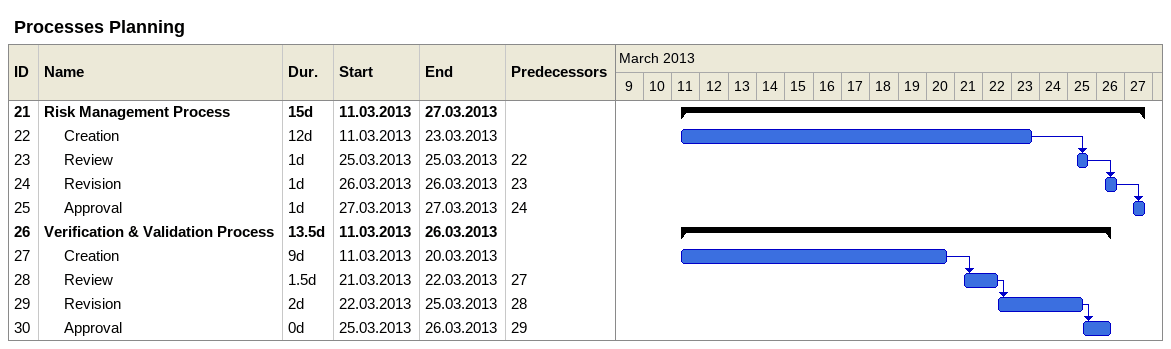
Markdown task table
Processes Planning

| ID | Level | Task | Duration | Start | Finish | Predecessors |
|---|---|---|---|---|---|---|
| 21 | 1 | **Risk Management Process** | 15d | 2013-03-11 | 2013-03-27 |  |
| 22 | 2 | Creation | 12d | 2013-03-11 | 2013-03-23 |  |
| 23 | 2 | Review | 1d | 2013-03-25 | 2013-03-25 | 22 |
| 24 | 2 | Revision | 1d | 2013-03-26 | 2013-03-26 | 23 |
| 25 | 2 | Approval | 1d | 2013-03-27 | 2013-03-27 | 24 |
| 26 | 1 | **Verification & Validation Process** | 13.5d | 2013-03-11 | 2013-03-26 |  |
| 27 | 2 | Creation | 9d | 2013-03-11 | 2013-03-20 |  |
| 28 | 2 | Review | 1.5d | 2013-03-21 | 2013-03-22 | 27 |
| 29 | 2 | Revision | 2d | 2013-03-22 | 2013-03-25 | 28 |
| 30 | 2 | Approval | 0d | 2013-03-25 | 2013-03-26 | 29 |
